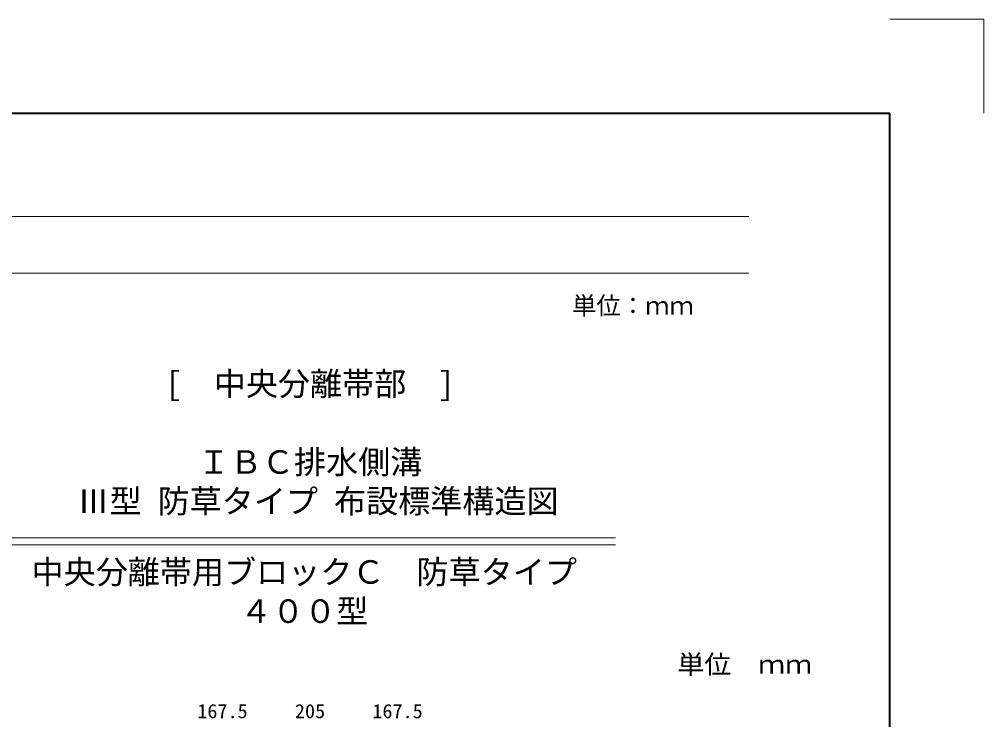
# Model space of a CAD drawing. Units: millimetres at full size; details may follow other scales. Extents: x 164402 to 209100, y 872507 to 885397.
# Drawn here: x 197496 to 199547, y 883397 to 884887 of the extents above; entities that cross this region are included whole.
import ezdxf
from ezdxf.enums import TextEntityAlignment as Align

# ---------------------------------------------------------------- set-up
doc = ezdxf.new("R2010")
doc.units = ezdxf.units.MM
doc.header["$LTSCALE"] = 40
for name, color, linetype, lineweight in [('0_2', 7, 'Continuous', 13), ('Defpoints_3', 8, 'Continuous', 0), ('図枠', 7, 'Continuous', 5), ('寸法線', 7, 'Continuous', 13)]:
    doc.layers.add(name, color=color, linetype=linetype, lineweight=lineweight)
doc.layers.add('文字', color=7, linetype='Continuous')
doc.styles.add('ＭＳ ゴシック', font='')
doc.styles.add('ＭＳ 明朝', font='')
doc.styles.get('ＭＳ ゴシック').set_extended_font_data('MS Gothic')
doc.styles.get('ＭＳ 明朝').set_extended_font_data('MS Mincho')

msp = doc.modelspace()

# ---------------------------------------------------------------- linework, layer by layer
at = {"layer": '0_2', "lineweight": 20}
for p, q in [((197464.06, 883783.55), (198764.06, 883783.55)), ((197464.24, 883768.55), (198763.89, 883768.55))]:
    msp.add_line(p, q, dxfattribs=at)
at = {"layer": 'Defpoints_3', "color": 7, "lineweight": 13}
for p in [(199347.4, 884887.22), (199547.4, 884687.22)]:
    msp.add_line(p, (199547.4, 884887.22), dxfattribs=at)
at = {"layer": '図枠', "lineweight": 40}
for p in [(191547.4, 884687.22), (199347.4, 879147.22)]:
    msp.add_line(p, (199347.4, 884687.22), dxfattribs=at)
at = {"layer": '図枠', "lineweight": 13}
for p, q in [((191847.4, 884467.22), (199047.4, 884467.22)), ((191847.4, 884347.22), (199047.4, 884347.22))]:
    msp.add_line(p, q, dxfattribs=at)

# ---------------------------------------------------------------- texts
at = {"layer": '図枠', "style": 'ＭＳ ゴシック'}
msp.add_text('単位：ｍｍ', height=37.98, dxfattribs=at).set_placement((198801.13, 884277.89), align=Align.MIDDLE_CENTER)
at = {"layer": '寸法線', "style": 'ＭＳ 明朝', "width": 1.05}
for s, p in [('167.5', (197927.81, 883414.86)), ('205', (198114.06, 883414.86)), ('167.5', (198300.31, 883414.86))]:
    msp.add_text(s, height=30.02, dxfattribs=at).set_placement(p, align=Align.MIDDLE_CENTER)
at = {"layer": '文字', "style": 'ＭＳ 明朝'}
for s, p in [('[\u3000中央分離帯部\u3000]', (197807.01, 884136.68)), ('ＩＢＣ排水側溝', (197875.26, 883970.01)), (' Ⅲ型 防草タイプ 布設標準構造図', (197585.2, 883886.68)), ('中央分離帯用ブロックＣ\u3000防草タイプ', (197521.57, 883735.97)), ('４００型', (197965.2, 883652.64))]:
    msp.add_text(s, height=50.04, dxfattribs=at).set_placement(p, align=Align.TOP_LEFT)
at = {"layer": '文字', "style": 'ＭＳ 明朝', "width": 1.05}
msp.add_text('単位\u3000ｍｍ', height=40.03, dxfattribs=at).set_placement((198895.51, 883482.3), align=Align.BOTTOM_LEFT)

doc.saveas('drawing.dxf')
